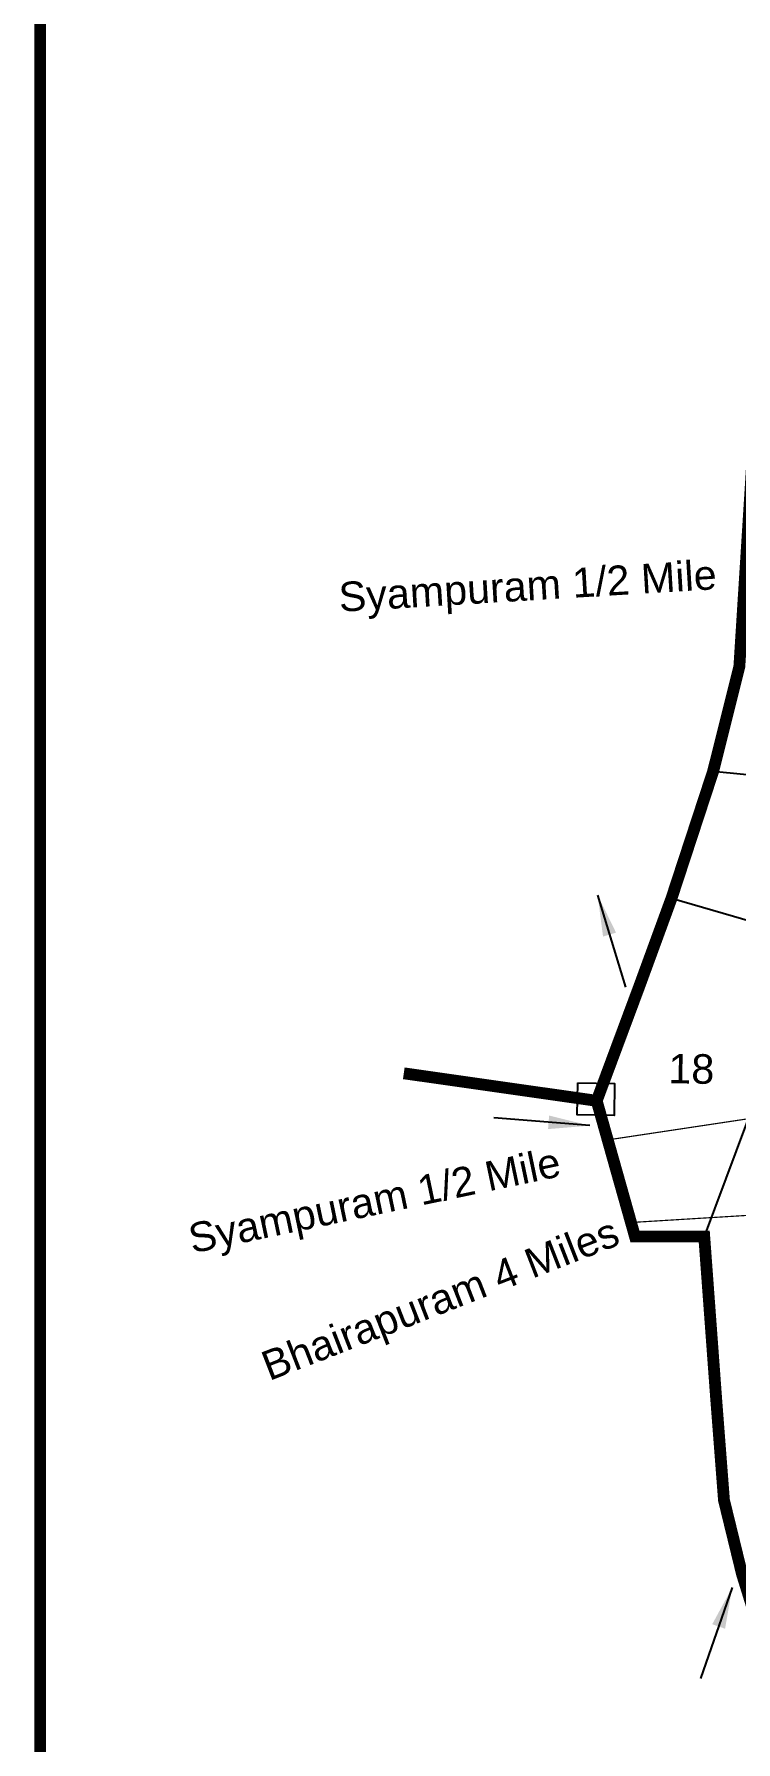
# Model space of a CAD drawing. Header units: feet. Extents: x 795890 to 801423, y 1560112 to 1569674.
# Drawn here: x 795890 to 796484, y 1565013 to 1566458 of the extents above; entities that cross this region are included whole.
import ezdxf
from ezdxf.enums import TextEntityAlignment as Align

# ---------------------------------------------------------------- set-up
doc = ezdxf.new("R2010")
doc.units = ezdxf.units.FT
doc.header["$LTSCALE"] = 15
doc.header["$MEASUREMENT"] = 0
doc.linetypes.add('HIDDEN2', pattern=[0.1875, 0.125, -0.0625])
for name, color, linetype in [('PLOT', 7, 'Continuous'), ('PLOT NO', 7, 'Continuous'), ('ROADS', 6, 'Continuous'), ('VILLAGE STONES', 240, 'Continuous')]:
    doc.layers.add(name, color=color, linetype=linetype)
doc.layers.add('VILLAGE BOUNDRY', color=5, linetype='HIDDEN2', lineweight=100)
doc.styles.get("Standard").update_dxf_attribs({"font": 'arial.ttf'})
doc.dimstyles.get("Standard").update_dxf_attribs({"dimtxt": 0.18, "dimasz": 35, "dimexe": 0.18, "dimexo": 0.0625, "dimgap": 0.09, "dimtad": 0, "dimtih": 1, "dimtoh": 1, "dimdec": 4, "dimzin": 0, "dimdsep": 46, "dimtxsty": 'Standard', "dimcen": 0.09, "dimadec": 0, "dimazin": 0, "dimtfac": 1, "dimtdec": 4, "dimtofl": 0, "dimtmove": 0, "dimatfit": 3, "dimfxl": 0, "dimtolj": 1, "dimtzin": 0, "dimarcsym": 0})

msp = doc.modelspace()

# ---------------------------------------------------------------- linework, layer by layer
at = {"layer": 'PLOT'}
for points in [[(796831.5, 1565918.4), (796722.3, 1565919.8), (796735.1, 1565807.1), (796464.3, 1565834)], [(796429.1, 1565726.6), (796540.8, 1565694.3), (796520.4, 1565611.1), (796747.5, 1565599.3), (796969.7, 1565586.9), (797088.9, 1565529.3)], [(796520.4, 1565611.1), (796456.8, 1565440.4)]]:
    msp.add_lwpolyline(points, dxfattribs=at)
at = {"layer": 'PLOT NO', "color": 5, "lineweight": -3, "const_width": 10}
msp.add_lwpolyline([(795894.9, 1569668.8), (801283.7, 1569668.8), (801283.7, 1560513.8), (795894.9, 1560513.8)], close=True, dxfattribs=at)
at = {"layer": 'ROADS', "linetype": 'HIDDEN2', "ltscale": 13, "const_width": 1}
for points in [[(796394.9, 1565452.2), (796491.4, 1565458.1), (796559.5, 1565462.2), (796632.3, 1565456.9), (796742.4, 1565470.5), (796777.6, 1565480.9), (796842.8, 1565505.6), (796905.5, 1565534.8), (796967.9, 1565569.6), (796989.4, 1565544.7)], [(796375.1, 1565522.1), (796493.9, 1565540), (796543.8, 1565530.1), (796766.1, 1565480.3), (796875.2, 1565486.1), (796915.8, 1565498.9), (796989.4, 1565544.7), (797032.8, 1565530.5), (797074.4, 1565527), (797088.9, 1565529.3)]]:
    msp.add_lwpolyline(points, dxfattribs=at)
at = {"layer": 'VILLAGE BOUNDRY', "lineweight": -2, "ltscale": 10, "const_width": 10}
for points in [[(796554.6, 1564942.7), (796488.8, 1565154.5), (796473.5, 1565217.2), (796466.8, 1565304.4), (796456.8, 1565440.4), (796398.2, 1565440.3), (796365.8, 1565555.2), (796402, 1565652.5), (796429.1, 1565726.6), (796464.3, 1565834), (796486.5, 1565922.6), (796497.4, 1566095.3), (796593.2, 1566235.1), (796763.1, 1566355), (796889.4, 1566243.9), (796938.3, 1566234.6), (797113.6, 1566231.4), (797229.2, 1566248.5), (797426.9, 1566276.2), (797490.3, 1566280.8), (797587.9, 1566441.4), (797616.3, 1566491)], [(796365.8, 1565555.2), (796202.6, 1565578.5)]]:
    msp.add_lwpolyline(points, dxfattribs=at)
at = {"layer": 'VILLAGE STONES', "lineweight": -2}
msp.add_lwpolyline([(796349.8, 1565570.4), (796381, 1565569.9), (796380.6, 1565542.9), (796349.3, 1565543.4)], close=True, dxfattribs=at)

# ---------------------------------------------------------------- texts
at = {"layer": 'PLOT NO', "linetype": 'Continuous', "lineweight": -2}
for s, rotation, p in [('Syampuram 1/2 Mile ', 3.4422, (796148.3, 1565969.1)), ('Syampuram 1/2 Mile ', 11.8333, (796023.6, 1565426)), ('Bhairapuram 4 Miles ', 21.2751, (796088.7, 1565317.9))]:
    msp.add_text(s, height=25, rotation=rotation, dxfattribs=at).set_placement(p)
at = {"layer": 'PLOT NO', "lineweight": -2}
msp.add_text('18', height=25, rotation=359.064, dxfattribs=at).set_placement((796445.9, 1565582.3), align=Align.MIDDLE_CENTER)

# ---------------------------------------------------------------- leaders
at = {"layer": 'VILLAGE BOUNDRY', "linetype": 'Continuous', "lineweight": -2}
for points in [[(796366.6, 1565729.4), (796390.1, 1565651.3)], [(796360, 1565534.2), (796278.7, 1565540.7)], [(796480.5, 1565143.3), (796453.7, 1565066.3)]]:
    msp.add_leader(points, dimstyle='Standard', override={"dimgap": 0.09, "dimtad": 0}, dxfattribs=at)

doc.saveas('drawing.dxf')
